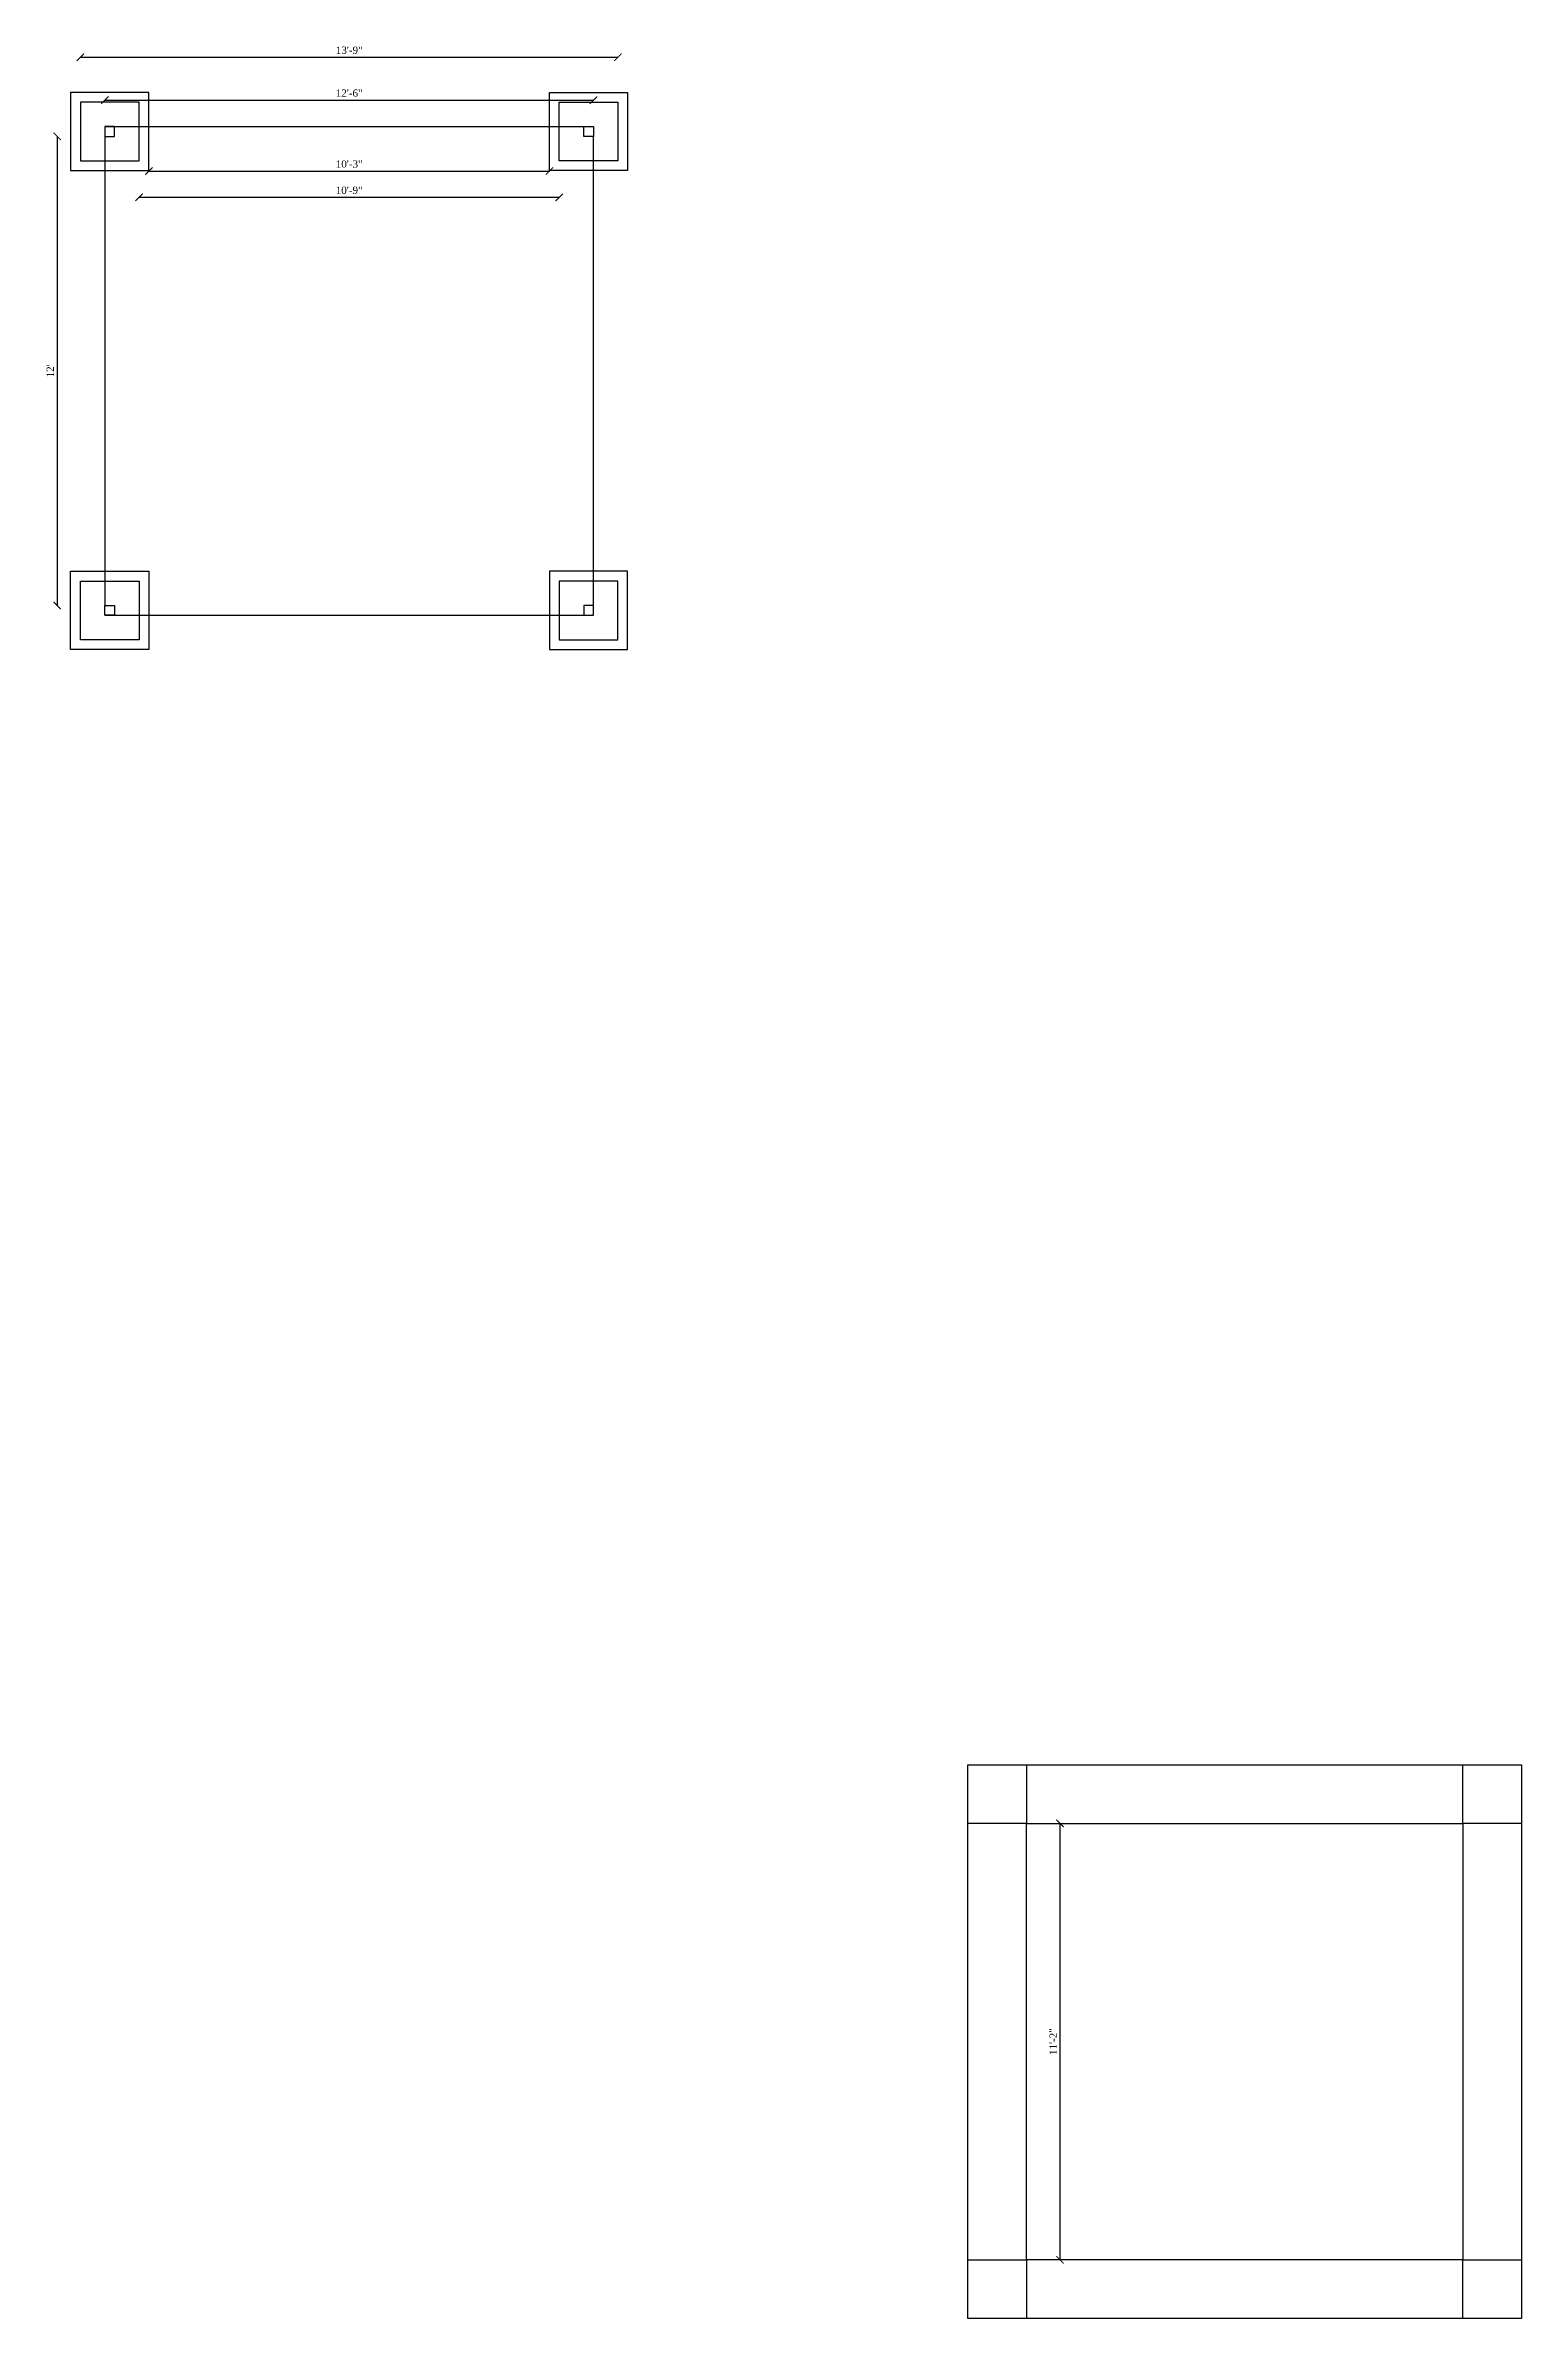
# Model space of a CAD drawing. Header units: inches. Extents: x 45643 to 70559, y -8725 to 1713.
# Drawn here: x 65735 to 66188, y -8279 to -7581 of the extents above; entities that cross this region are included whole.
import ezdxf

# ---------------------------------------------------------------- set-up
doc = ezdxf.new("R2010")
doc.units = ezdxf.units.IN
doc.header["$MEASUREMENT"] = 0
doc.layers.add('ELEVATION', color=6, linetype='Continuous', lineweight=30)
doc.styles.get("Standard").update_dxf_attribs({"font": 'times.ttf'})
doc.dimstyles.get("Standard").update_dxf_attribs({"dimtxt": 2.25, "dimasz": 2.25, "dimexe": 0.18, "dimexo": 0.0625, "dimgap": 1, "dimtad": 1, "dimdec": 1, "dimzin": 0, "dimdsep": 46, "dimlunit": 4, "dimtxsty": 'Standard', "dimblk": 'ARCHTICK', "dimcen": 0.09, "dimse1": 1, "dimse2": 1, "dimadec": 0, "dimazin": 0, "dimtfac": 1, "dimtdec": 1, "dimtofl": 0, "dimtmove": 0, "dimatfit": 3, "dimldrblk": 'ARCHTICK', "dimfxl": 1, "dimtolj": 1, "dimtzin": 0, "dimarcsym": 0})

# ---------------------------------------------------------------- blocks, each defined once
blk = doc.blocks.new('_ArchTick')
at = {"color": 0, "linetype": 'ByBlock', "const_width": 0.15}
blk.add_lwpolyline([(-0.5, -0.5), (0.5, 0.5)], dxfattribs=at)
blk = doc.blocks.new('*D1380')
at = {"layer": 'Defpoints', "color": 0, "transparency": 16777216}
for p in [(65902.75, -7598.12), (65752.75, -7606.22), (65902.75, -7606.22)]:
    blk.add_point(p, dxfattribs=at)
at = {"layer": 'ELEVATION', "color": 0, "lineweight": -2, "transparency": 16777216}
blk.add_line((65752.75, -7598.12), (65902.75, -7598.12), dxfattribs=at)
at = {"layer": 'ELEVATION', "color": 0, "lineweight": -2, "transparency": 16777216, "xscale": 2.25, "yscale": 2.25, "zscale": 2.25, "rotation": 180}
blk.add_blockref('_ArchTick', (65752.75, -7598.12), dxfattribs=at)
at = {"layer": 'ELEVATION', "color": 0, "lineweight": -2, "transparency": 16777216, "xscale": 2.25, "yscale": 2.25, "zscale": 2.25}
blk.add_blockref('_ArchTick', (65902.75, -7598.12), dxfattribs=at)
at = {"layer": 'ELEVATION', "color": 0, "transparency": 16777216, "insert": (65827.75, -7595.97), "char_height": 2.25, "attachment_point": 5}
blk.add_mtext('\\A1;12\'-6"', dxfattribs=at)
blk = doc.blocks.new('*D1381')
at = {"layer": 'Defpoints', "color": 0, "transparency": 16777216}
for p in [(65752.75, -7609.22), (65738.12, -7753.22), (65752.75, -7753.22)]:
    blk.add_point(p, dxfattribs=at)
at = {"layer": 'ELEVATION', "color": 0, "lineweight": -2, "transparency": 16777216}
blk.add_line((65738.12, -7609.22), (65738.12, -7753.22), dxfattribs=at)
at = {"layer": 'ELEVATION', "color": 0, "lineweight": -2, "transparency": 16777216, "xscale": 2.25, "yscale": 2.25, "zscale": 2.25}
for p, rotation in [((65738.12, -7609.22), 90), ((65738.12, -7753.22), 270)]:
    blk.add_blockref('_ArchTick', p, dxfattribs=dict(at, rotation=rotation))
at = {"layer": 'ELEVATION', "color": 0, "transparency": 16777216, "insert": (65735.99, -7681.22), "char_height": 2.25, "attachment_point": 5, "rotation": 90}
blk.add_mtext("\\A1;12'", dxfattribs=at)
blk = doc.blocks.new('*D1383')
at = {"layer": 'Defpoints', "color": 0, "transparency": 16777216}
for p in [(65766.25, -7606.22), (65889.25, -7606.22), (65889.25, -7619.88)]:
    blk.add_point(p, dxfattribs=at)
at = {"layer": 'ELEVATION', "color": 0, "lineweight": -2, "transparency": 16777216}
blk.add_line((65766.25, -7619.88), (65889.25, -7619.88), dxfattribs=at)
at = {"layer": 'ELEVATION', "color": 0, "lineweight": -2, "transparency": 16777216, "xscale": 2.25, "yscale": 2.25, "zscale": 2.25, "rotation": 180}
blk.add_blockref('_ArchTick', (65766.25, -7619.88), dxfattribs=at)
at = {"layer": 'ELEVATION', "color": 0, "lineweight": -2, "transparency": 16777216, "xscale": 2.25, "yscale": 2.25, "zscale": 2.25}
blk.add_blockref('_ArchTick', (65889.25, -7619.88), dxfattribs=at)
at = {"layer": 'ELEVATION', "color": 0, "transparency": 16777216, "insert": (65827.75, -7617.73), "char_height": 2.25, "attachment_point": 5}
blk.add_mtext('\\A1;10\'-3"', dxfattribs=at)
blk = doc.blocks.new('*D1384')
at = {"layer": 'Defpoints', "color": 0, "transparency": 16777216}
for p in [(65763.25, -7607.72), (65892.25, -7607.72), (65892.25, -7627.94)]:
    blk.add_point(p, dxfattribs=at)
at = {"layer": 'ELEVATION', "color": 0, "lineweight": -2, "transparency": 16777216}
blk.add_line((65763.25, -7627.94), (65892.25, -7627.94), dxfattribs=at)
at = {"layer": 'ELEVATION', "color": 0, "lineweight": -2, "transparency": 16777216, "xscale": 2.25, "yscale": 2.25, "zscale": 2.25, "rotation": 180}
blk.add_blockref('_ArchTick', (65763.25, -7627.94), dxfattribs=at)
at = {"layer": 'ELEVATION', "color": 0, "lineweight": -2, "transparency": 16777216, "xscale": 2.25, "yscale": 2.25, "zscale": 2.25}
blk.add_blockref('_ArchTick', (65892.25, -7627.94), dxfattribs=at)
at = {"layer": 'ELEVATION', "color": 0, "transparency": 16777216, "insert": (65827.75, -7625.79), "char_height": 2.25, "attachment_point": 5}
blk.add_mtext('\\A1;10\'-9"', dxfattribs=at)
blk = doc.blocks.new('*D1385')
at = {"layer": 'Defpoints', "color": 0, "transparency": 16777216}
for p in [(65910.25, -7584.95), (65745.25, -7616.72), (65910.25, -7616.72)]:
    blk.add_point(p, dxfattribs=at)
at = {"layer": 'ELEVATION', "color": 0, "lineweight": -2, "transparency": 16777216}
blk.add_line((65745.25, -7584.95), (65910.25, -7584.95), dxfattribs=at)
at = {"layer": 'ELEVATION', "color": 0, "lineweight": -2, "transparency": 16777216, "xscale": 2.25, "yscale": 2.25, "zscale": 2.25, "rotation": 180}
blk.add_blockref('_ArchTick', (65745.25, -7584.95), dxfattribs=at)
at = {"layer": 'ELEVATION', "color": 0, "lineweight": -2, "transparency": 16777216, "xscale": 2.25, "yscale": 2.25, "zscale": 2.25}
blk.add_blockref('_ArchTick', (65910.25, -7584.95), dxfattribs=at)
at = {"layer": 'ELEVATION', "color": 0, "transparency": 16777216, "insert": (65827.75, -7582.8), "char_height": 2.25, "attachment_point": 5}
blk.add_mtext('\\A1;13\'-9"', dxfattribs=at)
blk = doc.blocks.new('*D1389')
at = {"layer": 'Defpoints', "color": 0, "transparency": 16777216}
for p in [(66035.67, -8127.06), (66046.01, -8127.06), (66035.67, -8261.06)]:
    blk.add_point(p, dxfattribs=at)
at = {"layer": 'ELEVATION', "color": 0, "lineweight": -2, "transparency": 16777216}
blk.add_line((66046.01, -8261.06), (66046.01, -8127.06), dxfattribs=at)
at = {"layer": 'ELEVATION', "color": 0, "lineweight": -2, "transparency": 16777216, "xscale": 2.25, "yscale": 2.25, "zscale": 2.25}
for p, rotation in [((66046.01, -8127.06), 90), ((66046.01, -8261.06), 270)]:
    blk.add_blockref('_ArchTick', p, dxfattribs=dict(at, rotation=rotation))
at = {"layer": 'ELEVATION', "color": 0, "transparency": 16777216, "insert": (66043.88, -8194.06), "char_height": 2.25, "attachment_point": 5, "rotation": 90}
blk.add_mtext('\\A1;11\'-2"', dxfattribs=at)

msp = doc.modelspace()

# ---------------------------------------------------------------- linework, layer by layer
at = {"layer": 'ELEVATION'}
for p, q in [((65752.747, -7606.221), (65902.747, -7606.221)), ((65752.747, -7609.221), (65752.747, -7753.221)), ((65902.747, -7753.221), (65902.747, -7609.221)), ((65752.747, -7756.221), (65902.747, -7756.221))]:
    msp.add_line(p, q, dxfattribs=at)
for points in [[(65742.247, -7619.721), (65766.247, -7619.721), (65766.247, -7595.721), (65742.247, -7595.721)], [(65913.247, -7619.721), (65889.247, -7619.721), (65889.247, -7595.721), (65913.247, -7595.721)], [(65745.247, -7616.721), (65763.247, -7616.721), (65763.247, -7598.721), (65745.247, -7598.721)], [(65910.247, -7616.721), (65892.247, -7616.721), (65892.247, -7598.721), (65910.247, -7598.721)], [(65752.747, -7609.221), (65755.747, -7609.221), (65755.747, -7606.221), (65752.747, -7606.221)], [(65902.747, -7609.221), (65899.747, -7609.221), (65899.747, -7606.221), (65902.747, -7606.221)], [(65742.247, -7742.721), (65766.247, -7742.721), (65766.247, -7766.721), (65742.247, -7766.721)], [(65913.247, -7742.721), (65889.247, -7742.721), (65889.247, -7766.721), (65913.247, -7766.721)], [(65745.247, -7745.721), (65763.247, -7745.721), (65763.247, -7763.721), (65745.247, -7763.721)], [(65910.247, -7745.721), (65892.247, -7745.721), (65892.247, -7763.721), (65910.247, -7763.721)], [(65752.747, -7753.221), (65755.747, -7753.221), (65755.747, -7756.221), (65752.747, -7756.221)], [(65902.747, -7753.221), (65899.747, -7753.221), (65899.747, -7756.221), (65902.747, -7756.221)], [(66017.673, -8109.065), (66187.673, -8109.065), (66187.673, -8279.065), (66017.673, -8279.065)], [(66017.673, -8109.065), (66035.673, -8109.065), (66035.673, -8127.065), (66017.673, -8127.065)], [(66169.673, -8109.065), (66187.673, -8109.065), (66187.673, -8127.065), (66169.673, -8127.065)], [(66035.673, -8127.065), (66169.673, -8127.065), (66169.673, -8261.065), (66035.673, -8261.065)], [(66017.673, -8261.065), (66035.673, -8261.065), (66035.673, -8279.065), (66017.673, -8279.065)], [(66169.673, -8261.065), (66187.673, -8261.065), (66187.673, -8279.065), (66169.673, -8279.065)]]:
    msp.add_lwpolyline(points, close=True, dxfattribs=at)

# ---------------------------------------------------------------- dimensions: what is measured, and where the dimension line sits
for base, p1, p2, picture, middle in [((65910.247, -7584.947), (65745.247, -7616.721), (65910.247, -7616.721), '*D1385', (65827.747, -7582.799)), ((65902.747, -7598.119), (65752.747, -7606.221), (65902.747, -7606.221), '*D1380', (65827.747, -7595.974)), ((65892.247, -7627.942), (65763.247, -7607.721), (65892.247, -7607.721), '*D1384', (65827.747, -7625.795)), ((65889.247, -7619.878), (65766.247, -7606.221), (65889.247, -7606.221), '*D1383', (65827.747, -7617.734))]:
    dim = msp.add_linear_dim(base=base, p1=p1, p2=p2, dimstyle='Standard', dxfattribs=at)
    dim.commit()
    dim.dimension.update_dxf_attribs({"geometry": picture, "text_midpoint": middle})
for base, p1, p2, picture, middle in [((65738.115, -7753.221), (65752.747, -7609.221), (65752.747, -7753.221), '*D1381', (65735.99, -7681.221)), ((66046.007, -8127.065), (66035.673, -8261.065), (66035.673, -8127.065), '*D1389', (66043.882, -8194.065))]:
    dim = msp.add_linear_dim(base=base, p1=p1, p2=p2, angle=90, dimstyle='Standard', dxfattribs=at)
    dim.commit()
    dim.dimension.update_dxf_attribs({"geometry": picture, "text_midpoint": middle})

doc.saveas('drawing.dxf')
